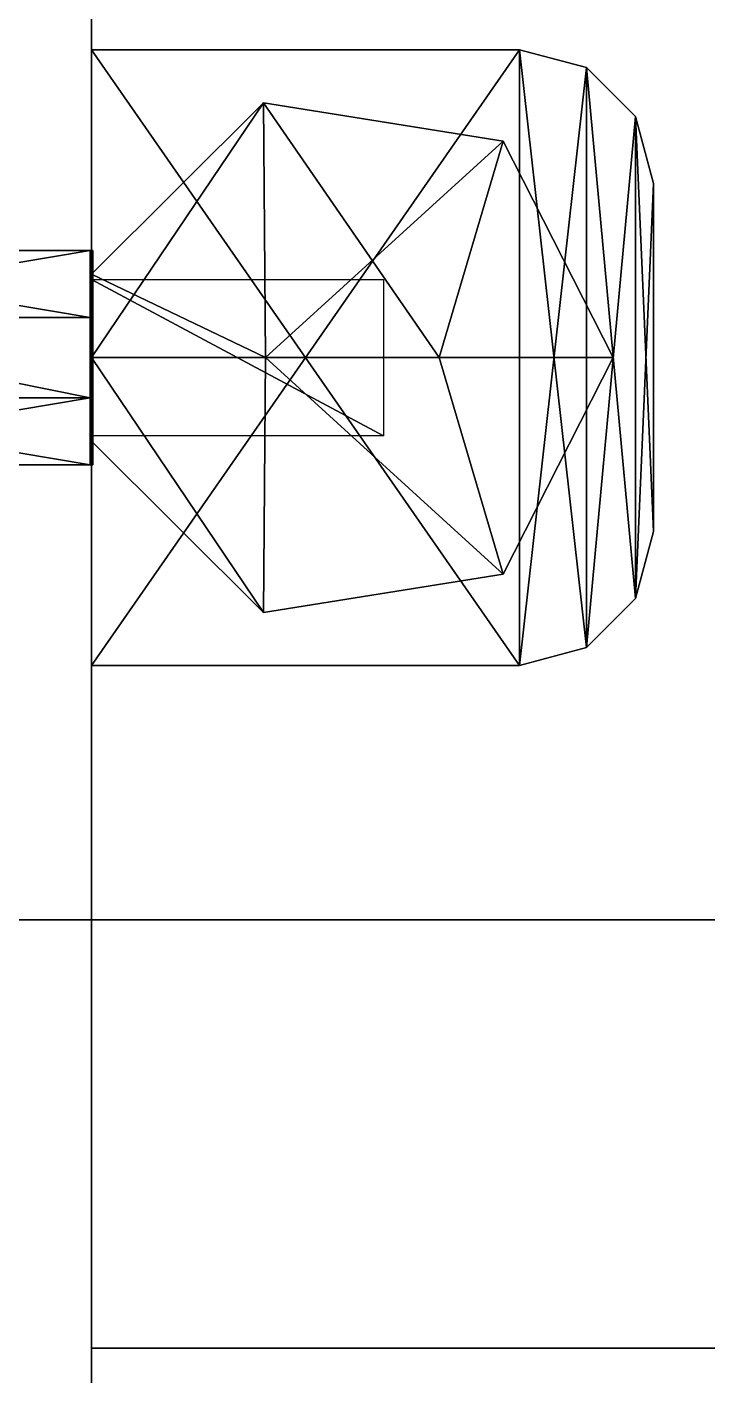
# Model space of a CAD drawing. Extents: x 0 to 4956, y -4930 to 0.
# Drawn here: x 1405.6 to 1431, y -491 to -440.7 of the extents above; entities that cross this region are included whole.
import ezdxf

# ---------------------------------------------------------------- set-up
doc = ezdxf.new("R2010")
doc.units = 0
for name, color, linetype in [('LAYER0', 7, 'CONTINUOUS'), ('LAYER700', 7, 'CONTINUOUS'), ('LAYER755', 7, 'CONTINUOUS'), ('LAYER756', 7, 'CONTINUOUS'), ('LAYER766', 7, 'CONTINUOUS'), ('LAYER801', 7, 'CONTINUOUS'), ('LAYER802', 7, 'CONTINUOUS'), ('LAYER803', 254, 'CONTINUOUS'), ('LAYER815', 7, 'CONTINUOUS'), ('LAYER816', 7, 'CONTINUOUS'), ('LAYER817', 254, 'CONTINUOUS'), ('LAYER87', 9, 'CONTINUOUS')]:
    doc.layers.add(name, color=color, linetype=linetype)

msp = doc.modelspace()

# ---------------------------------------------------------------- linework, layer by layer
at = {"layer": 'LAYER0', "invisible_edges": 1}
for points in [[(4956, 0), (0, -4930), (0, 0), (4956, 0)], [(4956, -4930, 5), (0, 0, 5), (0, -4930, 5), (4956, -4930, 5)], [(0, 0, 5), (4956, -4930, 5), (4956, 0, 5), (0, 0, 5)], [(0, -4930), (4956, 0), (4956, -4930), (0, -4930)]]:
    msp.add_3dface(points, dxfattribs=at)
at = {"layer": 'LAYER700', "invisible_edges": 1}
for points in [[(708, -474, 5), (2258, -492, 5), (708, -492, 5), (708, -474, 5)], [(2258, -492, 5), (708, -474, 5), (2258, -474, 5), (2258, -492, 5)], [(2258, -474, 85), (708, -492, 85), (2258, -492, 85), (2258, -474, 85)], [(708, -492, 85), (2258, -474, 85), (708, -474, 85), (708, -492, 85)], [(708, -474, 5), (2258, -474, 85), (2258, -474, 5), (708, -474, 5)], [(2258, -474, 85), (708, -474, 5), (708, -474, 85), (2258, -474, 85)]]:
    msp.add_3dface(points, dxfattribs=at)
at = {"layer": 'LAYER755', "invisible_edges": 1}
for points in [[(1390, -120, 104), (1408, -510, 104), (1390, -510, 104), (1390, -120, 104)], [(1408, -510, 104), (1390, -120, 104), (1408, -120, 104), (1408, -510, 104)], [(1408, -120, 760), (1390, -510, 760), (1408, -510, 760), (1408, -120, 760)], [(1390, -510, 760), (1408, -120, 760), (1390, -120, 760), (1390, -510, 760)], [(1408, -120, 760), (1408, -510, 104), (1408, -120, 104), (1408, -120, 760)], [(1408, -510, 104), (1408, -120, 760), (1408, -510, 760), (1408, -510, 104)]]:
    msp.add_3dface(points, dxfattribs=at)
at = {"layer": 'LAYER756', "invisible_edges": 1}
for points in [[(2250, -120, 86), (726, -510, 86), (726, -120, 86), (2250, -120, 86)], [(726, -510, 86), (2250, -120, 86), (2250, -510, 86), (726, -510, 86)], [(2250, -510, 104), (726, -120, 104), (726, -510, 104), (2250, -510, 104)], [(726, -120, 104), (2250, -510, 104), (2250, -120, 104), (726, -120, 104)]]:
    msp.add_3dface(points, dxfattribs=at)
at = {"layer": 'LAYER766', "invisible_edges": 1}
for points in [[(2250, -429, 741.5), (1408, -509, 741.5), (1408, -429, 741.5), (2250, -429, 741.5)], [(1408, -509, 741.5), (2250, -429, 741.5), (2250, -509, 741.5), (1408, -509, 741.5)], [(1408, -429, 759.5), (1408, -509, 741.5), (1408, -509, 759.5), (1408, -429, 759.5)], [(1408, -509, 741.5), (1408, -429, 759.5), (1408, -429, 741.5), (1408, -509, 741.5)], [(2250, -509, 759.5), (1408, -429, 759.5), (1408, -509, 759.5), (2250, -509, 759.5)], [(1408, -429, 759.5), (2250, -509, 759.5), (2250, -429, 759.5), (1408, -429, 759.5)]]:
    msp.add_3dface(points, dxfattribs=at)
at = {"layer": 'LAYER801', "invisible_edges": 1}
for points in [[(1408, -144.6001, 540), (2250, -490, 540), (2250, -144.6001, 540), (1408, -144.6001, 540)], [(2250, -490, 540), (1408, -144.6001, 540), (1408, -490, 540), (2250, -490, 540)], [(1408, -144.6001, 540), (1408, -490, 522), (1408, -490, 540), (1408, -144.6001, 540)], [(1408, -490, 522), (1408, -144.6001, 540), (1408, -144.6001, 522), (1408, -490, 522)], [(1408, -490, 522), (2250, -144.6001, 522), (2250, -490, 522), (1408, -490, 522)], [(2250, -144.6001, 522), (1408, -490, 522), (1408, -144.6001, 522), (2250, -144.6001, 522)], [(1408, -490, 522), (2250, -490, 540), (1408, -490, 540), (1408, -490, 522)], [(2250, -490, 540), (1408, -490, 522), (2250, -490, 522), (2250, -490, 540)]]:
    msp.add_3dface(points, dxfattribs=at)
at = {"layer": 'LAYER802'}
for points in [[(1408, -441.5, 520.01), (1424, -464.5, 520.01), (1408, -464.5, 520.01), (1408, -441.5, 520.01)], [(1424, -441.5, 520.01), (1424, -464.5, 520.01), (1408, -441.5, 520.01), (1424, -441.5, 520.01)], [(1408, -441.5, 522), (1424, -464.5, 522), (1408, -464.5, 522), (1408, -441.5, 522)], [(1424, -441.5, 522), (1424, -464.5, 522), (1408, -441.5, 522), (1424, -441.5, 522)], [(1424, -441.5, 522), (1408, -441.5, 520.01), (1424, -441.5, 520.01), (1424, -441.5, 522)], [(1408, -441.5, 522), (1408, -441.5, 520.01), (1424, -441.5, 522), (1408, -441.5, 522)], [(1408, -464.5, 520.01), (1408, -441.5, 522), (1408, -441.5, 520.01), (1408, -464.5, 520.01)], [(1408, -464.5, 522), (1408, -441.5, 522), (1408, -464.5, 520.01), (1408, -464.5, 522)], [(1424, -464.5, 520.01), (1408, -441.5, 520.01), (1424, -441.5, 520.01), (1424, -464.5, 520.01)], [(1408, -464.5, 520.01), (1408, -441.5, 520.01), (1424, -464.5, 520.01), (1408, -464.5, 520.01)], [(1408, -441.5, 520.01), (1424, -441.5, 522), (1424, -441.5, 520.01), (1408, -441.5, 520.01)], [(1408, -441.5, 522), (1424, -441.5, 522), (1408, -441.5, 520.01), (1408, -441.5, 522)], [(1408, -441.5, 520.01), (1408, -464.5, 522), (1408, -464.5, 520.01), (1408, -441.5, 520.01)], [(1408, -441.5, 522), (1408, -464.5, 522), (1408, -441.5, 520.01), (1408, -441.5, 522)], [(1424, -441.5, 522), (1408, -464.5, 522), (1424, -464.5, 522), (1424, -441.5, 522)], [(1408, -441.5, 522), (1408, -464.5, 522), (1424, -441.5, 522), (1408, -441.5, 522)], [(1426.5, -442.1699, 520.01), (1424, -441.5, 522), (1426.5, -442.1699, 522), (1426.5, -442.1699, 520.01)], [(1424, -441.5, 520.01), (1424, -441.5, 522), (1426.5, -442.1699, 520.01), (1424, -441.5, 520.01)], [(1424, -441.5, 520.01), (1426.5, -442.1699, 520.01), (1424, -464.5, 520.01), (1424, -441.5, 520.01)], [(1424, -441.5, 522), (1424, -464.5, 522), (1426.5, -442.1699, 522), (1424, -441.5, 522)], [(1426.5, -463.8301, 520.01), (1424, -441.5, 520.01), (1424, -464.5, 520.01), (1426.5, -463.8301, 520.01)], [(1426.5, -442.1699, 520.01), (1424, -441.5, 520.01), (1426.5, -463.8301, 520.01), (1426.5, -442.1699, 520.01)], [(1426.5, -463.8301, 522), (1424, -441.5, 522), (1424, -464.5, 522), (1426.5, -463.8301, 522)], [(1426.5, -442.1699, 522), (1424, -441.5, 522), (1426.5, -463.8301, 522), (1426.5, -442.1699, 522)], [(1424, -441.5, 520.01), (1426.5, -442.1699, 522), (1426.5, -442.1699, 520.01), (1424, -441.5, 520.01)], [(1424, -441.5, 522), (1426.5, -442.1699, 522), (1424, -441.5, 520.01), (1424, -441.5, 522)], [(1424, -464.5, 520.01), (1426.5, -442.1699, 520.01), (1426.5, -463.8301, 520.01), (1424, -464.5, 520.01)], [(1426.5, -442.1699, 522), (1424, -464.5, 522), (1426.5, -463.8301, 522), (1426.5, -442.1699, 522)], [(1428.33, -444, 520.01), (1426.5, -442.1699, 522), (1428.33, -444, 522), (1428.33, -444, 520.01)], [(1426.5, -442.1699, 520.01), (1426.5, -442.1699, 522), (1428.33, -444, 520.01), (1426.5, -442.1699, 520.01)], [(1428.33, -462, 520.01), (1426.5, -442.1699, 520.01), (1428.33, -444, 520.01), (1428.33, -462, 520.01)], [(1426.5, -463.8301, 520.01), (1426.5, -442.1699, 520.01), (1428.33, -462, 520.01), (1426.5, -463.8301, 520.01)], [(1426.5, -442.1699, 522), (1426.5, -463.8301, 522), (1428.33, -444, 522), (1426.5, -442.1699, 522)], [(1428.33, -462, 520.01), (1426.5, -442.1699, 520.01), (1426.5, -463.8301, 520.01), (1428.33, -462, 520.01)], [(1428.33, -444, 520.01), (1426.5, -442.1699, 520.01), (1428.33, -462, 520.01), (1428.33, -444, 520.01)], [(1428.33, -462, 522), (1426.5, -442.1699, 522), (1426.5, -463.8301, 522), (1428.33, -462, 522)], [(1428.33, -444, 522), (1426.5, -442.1699, 522), (1428.33, -462, 522), (1428.33, -444, 522)], [(1426.5, -442.1699, 520.01), (1428.33, -444, 522), (1428.33, -444, 520.01), (1426.5, -442.1699, 520.01)], [(1426.5, -442.1699, 522), (1428.33, -444, 522), (1426.5, -442.1699, 520.01), (1426.5, -442.1699, 522)], [(1408, -449.8774, 536), (1414.5, -453, 536), (1414.431, -443.4824, 536), (1408, -449.8774, 536)], [(1414.431, -443.4824, 522), (1408, -449.8774, 536), (1414.431, -443.4824, 536), (1414.431, -443.4824, 522)], [(1408, -449.8774, 522), (1408, -449.8774, 536), (1414.431, -443.4824, 522), (1408, -449.8774, 522)], [(1414.431, -443.4824, 522), (1408, -449.8774, 536), (1408, -449.8774, 522), (1414.431, -443.4824, 522)], [(1414.431, -443.4824, 536), (1408, -449.8774, 536), (1414.431, -443.4824, 522), (1414.431, -443.4824, 536)], [(1408, -453, 536), (1414.431, -443.4824, 536), (1414.5, -453, 536), (1408, -453, 536)], [(1408, -449.8774, 536), (1414.431, -443.4824, 536), (1408, -453, 536), (1408, -449.8774, 536)], [(1414.431, -443.4824, 536), (1421, -453, 536), (1423.387, -444.9165, 536), (1414.431, -443.4824, 536)], [(1414.5, -453, 536), (1421, -453, 536), (1414.431, -443.4824, 536), (1414.5, -453, 536)], [(1423.387, -444.9165, 522), (1414.431, -443.4824, 536), (1423.387, -444.9165, 536), (1423.387, -444.9165, 522)], [(1414.431, -443.4824, 522), (1414.431, -443.4824, 536), (1423.387, -444.9165, 522), (1414.431, -443.4824, 522)], [(1423.387, -444.9165, 522), (1414.431, -443.4824, 536), (1414.431, -443.4824, 522), (1423.387, -444.9165, 522)], [(1423.387, -444.9165, 536), (1414.431, -443.4824, 536), (1423.387, -444.9165, 522), (1423.387, -444.9165, 536)], [(1414.431, -443.4824, 536), (1423.387, -444.9165, 536), (1414.5, -453, 536), (1414.431, -443.4824, 536)], [(1428.33, -444, 522), (1426.5, -463.8301, 522), (1428.33, -462, 522), (1428.33, -444, 522)], [(1429, -446.5, 520.01), (1428.33, -444, 522), (1429, -446.5, 522), (1429, -446.5, 520.01)], [(1428.33, -444, 520.01), (1428.33, -444, 522), (1429, -446.5, 520.01), (1428.33, -444, 520.01)], [(1429, -459.5, 520.01), (1428.33, -444, 520.01), (1429, -446.5, 520.01), (1429, -459.5, 520.01)], [(1428.33, -462, 520.01), (1428.33, -444, 520.01), (1429, -459.5, 520.01), (1428.33, -462, 520.01)], [(1428.33, -444, 522), (1428.33, -462, 522), (1429, -446.5, 522), (1428.33, -444, 522)], [(1429, -459.5, 520.01), (1428.33, -444, 520.01), (1428.33, -462, 520.01), (1429, -459.5, 520.01)], [(1429, -446.5, 520.01), (1428.33, -444, 520.01), (1429, -459.5, 520.01), (1429, -446.5, 520.01)], [(1429, -459.5, 522), (1428.33, -444, 522), (1428.33, -462, 522), (1429, -459.5, 522)], [(1429, -446.5, 522), (1428.33, -444, 522), (1429, -459.5, 522), (1429, -446.5, 522)], [(1428.33, -444, 520.01), (1429, -446.5, 522), (1429, -446.5, 520.01), (1428.33, -444, 520.01)], [(1428.33, -444, 522), (1429, -446.5, 522), (1428.33, -444, 520.01), (1428.33, -444, 522)], [(1414.5, -453, 536), (1423.387, -444.9165, 536), (1421, -453, 536), (1414.5, -453, 536)], [(1423.387, -444.9165, 536), (1421, -453, 536), (1427.5, -453, 536), (1423.387, -444.9165, 536)], [(1423.387, -444.9165, 536), (1427.5, -453, 536), (1421, -453, 536), (1423.387, -444.9165, 536)], [(1427.5, -453, 522), (1423.387, -444.9165, 536), (1427.5, -453, 536), (1427.5, -453, 522)], [(1423.387, -444.9165, 522), (1423.387, -444.9165, 536), (1427.5, -453, 522), (1423.387, -444.9165, 522)], [(1427.5, -453, 522), (1423.387, -444.9165, 536), (1423.387, -444.9165, 522), (1427.5, -453, 522)], [(1427.5, -453, 536), (1423.387, -444.9165, 536), (1427.5, -453, 522), (1427.5, -453, 536)], [(1429, -446.5, 522), (1428.33, -462, 522), (1429, -459.5, 522), (1429, -446.5, 522)], [(1429, -446.5, 522), (1429, -459.5, 520.01), (1429, -459.5, 522), (1429, -446.5, 522)], [(1429, -446.5, 520.01), (1429, -459.5, 520.01), (1429, -446.5, 522), (1429, -446.5, 520.01)], [(1429, -446.5, 520.01), (1429, -459.5, 522), (1429, -459.5, 520.01), (1429, -446.5, 520.01)], [(1429, -446.5, 522), (1429, -459.5, 522), (1429, -446.5, 520.01), (1429, -446.5, 522)], [(1408, -456.1226, 536), (1408, -449.8774, 522), (1408, -456.1226, 522), (1408, -456.1226, 536)], [(1408, -449.8774, 536), (1408, -449.8774, 522), (1408, -456.1226, 536), (1408, -449.8774, 536)], [(1408, -453, 536), (1414.5, -453, 536), (1408, -449.8774, 536), (1408, -453, 536)], [(1408, -449.8774, 522), (1408, -456.1226, 536), (1408, -456.1226, 522), (1408, -449.8774, 522)], [(1408, -449.8774, 536), (1408, -456.1226, 536), (1408, -449.8774, 522), (1408, -449.8774, 536)], [(1418.908, -455.9199, 520), (1408, -450.0801, 520), (1418.908, -450.0801, 520), (1418.908, -455.9199, 520)], [(1408, -455.9199, 520), (1408, -450.0801, 520), (1418.908, -455.9199, 520), (1408, -455.9199, 520)], [(1408, -453, 536), (1414.431, -462.5176, 536), (1414.5, -453, 536), (1408, -453, 536)], [(1408, -456.1226, 536), (1414.431, -462.5176, 536), (1408, -453, 536), (1408, -456.1226, 536)], [(1408, -453, 536), (1414.431, -462.5176, 536), (1414.5, -453, 536), (1408, -453, 536)], [(1408, -456.1226, 536), (1414.431, -462.5176, 536), (1408, -453, 536), (1408, -456.1226, 536)], [(1414.431, -462.5176, 536), (1423.387, -461.0835, 536), (1414.5, -453, 536), (1414.431, -462.5176, 536)], [(1414.431, -462.5176, 536), (1423.387, -461.0835, 536), (1414.5, -453, 536), (1414.431, -462.5176, 536)], [(1414.5, -453, 536), (1423.387, -461.0835, 536), (1421, -453, 536), (1414.5, -453, 536)], [(1414.5, -453, 536), (1423.387, -461.0835, 536), (1421, -453, 536), (1414.5, -453, 536)], [(1421, -453, 536), (1423.387, -461.0835, 536), (1427.5, -453, 536), (1421, -453, 536)], [(1423.387, -461.0835, 536), (1427.5, -453, 536), (1421, -453, 536), (1423.387, -461.0835, 536)], [(1427.5, -453, 536), (1423.387, -461.0835, 522), (1427.5, -453, 522), (1427.5, -453, 536)], [(1423.387, -461.0835, 536), (1423.387, -461.0835, 522), (1427.5, -453, 536), (1423.387, -461.0835, 536)], [(1423.387, -461.0835, 522), (1427.5, -453, 536), (1427.5, -453, 522), (1423.387, -461.0835, 522)], [(1423.387, -461.0835, 536), (1427.5, -453, 536), (1423.387, -461.0835, 522), (1423.387, -461.0835, 536)], [(1414.431, -462.5176, 522), (1408, -456.1226, 536), (1408, -456.1226, 522), (1414.431, -462.5176, 522)], [(1414.431, -462.5176, 536), (1408, -456.1226, 536), (1414.431, -462.5176, 522), (1414.431, -462.5176, 536)], [(1408, -456.1226, 522), (1414.431, -462.5176, 536), (1414.431, -462.5176, 522), (1408, -456.1226, 522)], [(1408, -456.1226, 536), (1414.431, -462.5176, 536), (1408, -456.1226, 522), (1408, -456.1226, 536)], [(1429, -459.5, 522), (1428.33, -462, 520.01), (1429, -459.5, 520.01), (1429, -459.5, 522)], [(1428.33, -462, 522), (1428.33, -462, 520.01), (1429, -459.5, 522), (1428.33, -462, 522)], [(1428.33, -462, 520.01), (1429, -459.5, 522), (1429, -459.5, 520.01), (1428.33, -462, 520.01)], [(1428.33, -462, 522), (1429, -459.5, 522), (1428.33, -462, 520.01), (1428.33, -462, 522)], [(1423.387, -461.0835, 536), (1414.431, -462.5176, 522), (1423.387, -461.0835, 522), (1423.387, -461.0835, 536)], [(1414.431, -462.5176, 536), (1414.431, -462.5176, 522), (1423.387, -461.0835, 536), (1414.431, -462.5176, 536)], [(1414.431, -462.5176, 522), (1423.387, -461.0835, 536), (1423.387, -461.0835, 522), (1414.431, -462.5176, 522)], [(1414.431, -462.5176, 536), (1423.387, -461.0835, 536), (1414.431, -462.5176, 522), (1414.431, -462.5176, 536)], [(1428.33, -462, 522), (1426.5, -463.8301, 520.01), (1428.33, -462, 520.01), (1428.33, -462, 522)], [(1426.5, -463.8301, 522), (1426.5, -463.8301, 520.01), (1428.33, -462, 522), (1426.5, -463.8301, 522)], [(1426.5, -463.8301, 520.01), (1428.33, -462, 522), (1428.33, -462, 520.01), (1426.5, -463.8301, 520.01)], [(1426.5, -463.8301, 522), (1428.33, -462, 522), (1426.5, -463.8301, 520.01), (1426.5, -463.8301, 522)], [(1426.5, -463.8301, 522), (1424, -464.5, 520.01), (1426.5, -463.8301, 520.01), (1426.5, -463.8301, 522)], [(1424, -464.5, 522), (1424, -464.5, 520.01), (1426.5, -463.8301, 522), (1424, -464.5, 522)], [(1424, -464.5, 520.01), (1426.5, -463.8301, 522), (1426.5, -463.8301, 520.01), (1424, -464.5, 520.01)], [(1424, -464.5, 522), (1426.5, -463.8301, 522), (1424, -464.5, 520.01), (1424, -464.5, 522)], [(1424, -464.5, 520.01), (1408, -464.5, 522), (1408, -464.5, 520.01), (1424, -464.5, 520.01)], [(1424, -464.5, 522), (1408, -464.5, 522), (1424, -464.5, 520.01), (1424, -464.5, 522)], [(1408, -464.5, 522), (1424, -464.5, 520.01), (1424, -464.5, 522), (1408, -464.5, 522)], [(1408, -464.5, 520.01), (1424, -464.5, 520.01), (1408, -464.5, 522), (1408, -464.5, 520.01)]]:
    msp.add_3dface(points, dxfattribs=at)
at = {"layer": 'LAYER803'}
for points in [[(1407.95, -451.5, 530.8301), (1393.05, -449, 527.5), (1393.05, -451.5, 530.8301), (1407.95, -451.5, 530.8301)], [(1407.95, -449, 527.5), (1393.05, -449, 527.5), (1407.95, -451.5, 530.8301), (1407.95, -449, 527.5)], [(1407.95, -449, 527.5), (1393.05, -451.5, 524.1699), (1393.05, -449, 527.5), (1407.95, -449, 527.5)], [(1407.95, -451.5, 524.1699), (1393.05, -451.5, 524.1699), (1407.95, -449, 527.5), (1407.95, -451.5, 524.1699)], [(1408.05, -451.5, 530.8301), (1407.95, -449, 527.5), (1407.95, -451.5, 530.8301), (1408.05, -451.5, 530.8301)], [(1408.05, -449, 527.5), (1407.95, -449, 527.5), (1408.05, -451.5, 530.8301), (1408.05, -449, 527.5)], [(1408.05, -449, 527.5), (1407.95, -451.5, 524.1699), (1407.95, -449, 527.5), (1408.05, -449, 527.5)], [(1408.05, -451.5, 524.1699), (1407.95, -451.5, 524.1699), (1408.05, -449, 527.5), (1408.05, -451.5, 524.1699)], [(1407.95, -449, 523.5), (1408.05, -457, 523.5), (1407.95, -457, 523.5), (1407.95, -449, 523.5)], [(1408.05, -449, 523.5), (1408.05, -457, 523.5), (1407.95, -449, 523.5), (1408.05, -449, 523.5)], [(1407.95, -457, 531.5), (1408.05, -449, 531.5), (1407.95, -449, 531.5), (1407.95, -457, 531.5)], [(1408.05, -457, 531.5), (1408.05, -449, 531.5), (1407.95, -457, 531.5), (1408.05, -457, 531.5)], [(1407.95, -449, 523.5), (1408.05, -449, 531.5), (1408.05, -449, 523.5), (1407.95, -449, 523.5)], [(1407.95, -449, 531.5), (1408.05, -449, 531.5), (1407.95, -449, 523.5), (1407.95, -449, 531.5)], [(1407.95, -449, 531.5), (1407.95, -457, 523.5), (1407.95, -457, 531.5), (1407.95, -449, 531.5)], [(1407.95, -449, 523.5), (1407.95, -457, 523.5), (1407.95, -449, 531.5), (1407.95, -449, 523.5)], [(1408.05, -457, 531.5), (1408.05, -449, 523.5), (1408.05, -449, 531.5), (1408.05, -457, 531.5)], [(1408.05, -457, 523.5), (1408.05, -449, 523.5), (1408.05, -457, 531.5), (1408.05, -457, 523.5)], [(1393.05, -451.5, 530.8301), (1407.95, -454.5, 530.8301), (1407.95, -451.5, 530.8301), (1393.05, -451.5, 530.8301)], [(1393.05, -454.5, 530.8301), (1407.95, -454.5, 530.8301), (1393.05, -451.5, 530.8301), (1393.05, -454.5, 530.8301)], [(1393.05, -451.5, 524.1699), (1407.95, -454.5, 524.1699), (1393.05, -454.5, 524.1699), (1393.05, -451.5, 524.1699)], [(1407.95, -451.5, 524.1699), (1407.95, -454.5, 524.1699), (1393.05, -451.5, 524.1699), (1407.95, -451.5, 524.1699)], [(1408.05, -451.5, 530.8301), (1407.95, -454.5, 530.8301), (1408.05, -454.5, 530.8301), (1408.05, -451.5, 530.8301)], [(1407.95, -451.5, 530.8301), (1407.95, -454.5, 530.8301), (1408.05, -451.5, 530.8301), (1407.95, -451.5, 530.8301)], [(1407.95, -451.5, 524.1699), (1408.05, -454.5, 524.1699), (1407.95, -454.5, 524.1699), (1407.95, -451.5, 524.1699)], [(1408.05, -451.5, 524.1699), (1408.05, -454.5, 524.1699), (1407.95, -451.5, 524.1699), (1408.05, -451.5, 524.1699)], [(1393.05, -454.5, 530.8301), (1407.95, -457, 527.5), (1407.95, -454.5, 530.8301), (1393.05, -454.5, 530.8301)], [(1393.05, -457, 527.5), (1407.95, -457, 527.5), (1393.05, -454.5, 530.8301), (1393.05, -457, 527.5)], [(1393.05, -457, 527.5), (1407.95, -454.5, 524.1699), (1407.95, -457, 527.5), (1393.05, -457, 527.5)], [(1393.05, -454.5, 524.1699), (1407.95, -454.5, 524.1699), (1393.05, -457, 527.5), (1393.05, -454.5, 524.1699)], [(1407.95, -454.5, 530.8301), (1408.05, -457, 527.5), (1408.05, -454.5, 530.8301), (1407.95, -454.5, 530.8301)], [(1407.95, -457, 527.5), (1408.05, -457, 527.5), (1407.95, -454.5, 530.8301), (1407.95, -457, 527.5)], [(1407.95, -457, 527.5), (1408.05, -454.5, 524.1699), (1408.05, -457, 527.5), (1407.95, -457, 527.5)], [(1407.95, -454.5, 524.1699), (1408.05, -454.5, 524.1699), (1407.95, -457, 527.5), (1407.95, -454.5, 524.1699)], [(1407.95, -457, 531.5), (1408.05, -457, 523.5), (1408.05, -457, 531.5), (1407.95, -457, 531.5)], [(1407.95, -457, 523.5), (1408.05, -457, 523.5), (1407.95, -457, 531.5), (1407.95, -457, 523.5)]]:
    msp.add_3dface(points, dxfattribs=at)
at = {"layer": 'LAYER815', "invisible_edges": 1}
for points in [[(1408, -144.6001, 322), (2250, -490, 322), (2250, -144.6001, 322), (1408, -144.6001, 322)], [(2250, -490, 322), (1408, -144.6001, 322), (1408, -490, 322), (2250, -490, 322)], [(1408, -144.6001, 322), (1408, -490, 304), (1408, -490, 322), (1408, -144.6001, 322)], [(1408, -490, 304), (1408, -144.6001, 322), (1408, -144.6001, 304), (1408, -490, 304)], [(1408, -490, 304), (2250, -144.6001, 304), (2250, -490, 304), (1408, -490, 304)], [(2250, -144.6001, 304), (1408, -490, 304), (1408, -144.6001, 304), (2250, -144.6001, 304)], [(1408, -490, 304), (2250, -490, 322), (1408, -490, 322), (1408, -490, 304)], [(2250, -490, 322), (1408, -490, 304), (2250, -490, 304), (2250, -490, 322)]]:
    msp.add_3dface(points, dxfattribs=at)
at = {"layer": 'LAYER816'}
for points in [[(1408, -441.5, 302.01), (1424, -464.5, 302.01), (1408, -464.5, 302.01), (1408, -441.5, 302.01)], [(1424, -441.5, 302.01), (1424, -464.5, 302.01), (1408, -441.5, 302.01), (1424, -441.5, 302.01)], [(1408, -441.5, 304), (1424, -464.5, 304), (1408, -464.5, 304), (1408, -441.5, 304)], [(1424, -441.5, 304), (1424, -464.5, 304), (1408, -441.5, 304), (1424, -441.5, 304)], [(1424, -441.5, 304), (1408, -441.5, 302.01), (1424, -441.5, 302.01), (1424, -441.5, 304)], [(1408, -441.5, 304), (1408, -441.5, 302.01), (1424, -441.5, 304), (1408, -441.5, 304)], [(1408, -464.5, 302.01), (1408, -441.5, 304), (1408, -441.5, 302.01), (1408, -464.5, 302.01)], [(1408, -464.5, 304), (1408, -441.5, 304), (1408, -464.5, 302.01), (1408, -464.5, 304)], [(1424, -464.5, 302.01), (1408, -441.5, 302.01), (1424, -441.5, 302.01), (1424, -464.5, 302.01)], [(1408, -464.5, 302.01), (1408, -441.5, 302.01), (1424, -464.5, 302.01), (1408, -464.5, 302.01)], [(1408, -441.5, 302.01), (1424, -441.5, 304), (1424, -441.5, 302.01), (1408, -441.5, 302.01)], [(1408, -441.5, 304), (1424, -441.5, 304), (1408, -441.5, 302.01), (1408, -441.5, 304)], [(1408, -441.5, 302.01), (1408, -464.5, 304), (1408, -464.5, 302.01), (1408, -441.5, 302.01)], [(1408, -441.5, 304), (1408, -464.5, 304), (1408, -441.5, 302.01), (1408, -441.5, 304)], [(1424, -441.5, 304), (1408, -464.5, 304), (1424, -464.5, 304), (1424, -441.5, 304)], [(1408, -441.5, 304), (1408, -464.5, 304), (1424, -441.5, 304), (1408, -441.5, 304)], [(1426.5, -442.1699, 302.01), (1424, -441.5, 304), (1426.5, -442.1699, 304), (1426.5, -442.1699, 302.01)], [(1424, -441.5, 302.01), (1424, -441.5, 304), (1426.5, -442.1699, 302.01), (1424, -441.5, 302.01)], [(1424, -441.5, 302.01), (1426.5, -442.1699, 302.01), (1424, -464.5, 302.01), (1424, -441.5, 302.01)], [(1424, -441.5, 304), (1424, -464.5, 304), (1426.5, -442.1699, 304), (1424, -441.5, 304)], [(1426.5, -463.8301, 302.01), (1424, -441.5, 302.01), (1424, -464.5, 302.01), (1426.5, -463.8301, 302.01)], [(1426.5, -442.1699, 302.01), (1424, -441.5, 302.01), (1426.5, -463.8301, 302.01), (1426.5, -442.1699, 302.01)], [(1426.5, -463.8301, 304), (1424, -441.5, 304), (1424, -464.5, 304), (1426.5, -463.8301, 304)], [(1426.5, -442.1699, 304), (1424, -441.5, 304), (1426.5, -463.8301, 304), (1426.5, -442.1699, 304)], [(1424, -441.5, 302.01), (1426.5, -442.1699, 304), (1426.5, -442.1699, 302.01), (1424, -441.5, 302.01)], [(1424, -441.5, 304), (1426.5, -442.1699, 304), (1424, -441.5, 302.01), (1424, -441.5, 304)], [(1424, -464.5, 302.01), (1426.5, -442.1699, 302.01), (1426.5, -463.8301, 302.01), (1424, -464.5, 302.01)], [(1426.5, -442.1699, 304), (1424, -464.5, 304), (1426.5, -463.8301, 304), (1426.5, -442.1699, 304)], [(1428.33, -444, 302.01), (1426.5, -442.1699, 304), (1428.33, -444, 304), (1428.33, -444, 302.01)], [(1426.5, -442.1699, 302.01), (1426.5, -442.1699, 304), (1428.33, -444, 302.01), (1426.5, -442.1699, 302.01)], [(1428.33, -462, 302.01), (1426.5, -442.1699, 302.01), (1428.33, -444, 302.01), (1428.33, -462, 302.01)], [(1426.5, -463.8301, 302.01), (1426.5, -442.1699, 302.01), (1428.33, -462, 302.01), (1426.5, -463.8301, 302.01)], [(1426.5, -442.1699, 304), (1426.5, -463.8301, 304), (1428.33, -444, 304), (1426.5, -442.1699, 304)], [(1428.33, -462, 302.01), (1426.5, -442.1699, 302.01), (1426.5, -463.8301, 302.01), (1428.33, -462, 302.01)], [(1428.33, -444, 302.01), (1426.5, -442.1699, 302.01), (1428.33, -462, 302.01), (1428.33, -444, 302.01)], [(1428.33, -462, 304), (1426.5, -442.1699, 304), (1426.5, -463.8301, 304), (1428.33, -462, 304)], [(1428.33, -444, 304), (1426.5, -442.1699, 304), (1428.33, -462, 304), (1428.33, -444, 304)], [(1426.5, -442.1699, 302.01), (1428.33, -444, 304), (1428.33, -444, 302.01), (1426.5, -442.1699, 302.01)], [(1426.5, -442.1699, 304), (1428.33, -444, 304), (1426.5, -442.1699, 302.01), (1426.5, -442.1699, 304)], [(1408, -449.8774, 318), (1414.5, -453, 318), (1414.431, -443.4824, 318), (1408, -449.8774, 318)], [(1414.431, -443.4824, 304), (1408, -449.8774, 318), (1414.431, -443.4824, 318), (1414.431, -443.4824, 304)], [(1408, -449.8774, 304), (1408, -449.8774, 318), (1414.431, -443.4824, 304), (1408, -449.8774, 304)], [(1414.431, -443.4824, 304), (1408, -449.8774, 318), (1408, -449.8774, 304), (1414.431, -443.4824, 304)], [(1414.431, -443.4824, 318), (1408, -449.8774, 318), (1414.431, -443.4824, 304), (1414.431, -443.4824, 318)], [(1408, -453, 318), (1414.431, -443.4824, 318), (1414.5, -453, 318), (1408, -453, 318)], [(1408, -449.8774, 318), (1414.431, -443.4824, 318), (1408, -453, 318), (1408, -449.8774, 318)], [(1414.431, -443.4824, 318), (1421, -453, 318), (1423.387, -444.9165, 318), (1414.431, -443.4824, 318)], [(1414.5, -453, 318), (1421, -453, 318), (1414.431, -443.4824, 318), (1414.5, -453, 318)], [(1423.387, -444.9165, 304), (1414.431, -443.4824, 318), (1423.387, -444.9165, 318), (1423.387, -444.9165, 304)], [(1414.431, -443.4824, 304), (1414.431, -443.4824, 318), (1423.387, -444.9165, 304), (1414.431, -443.4824, 304)], [(1423.387, -444.9165, 304), (1414.431, -443.4824, 318), (1414.431, -443.4824, 304), (1423.387, -444.9165, 304)], [(1423.387, -444.9165, 318), (1414.431, -443.4824, 318), (1423.387, -444.9165, 304), (1423.387, -444.9165, 318)], [(1414.431, -443.4824, 318), (1423.387, -444.9165, 318), (1414.5, -453, 318), (1414.431, -443.4824, 318)], [(1428.33, -444, 304), (1426.5, -463.8301, 304), (1428.33, -462, 304), (1428.33, -444, 304)], [(1429, -446.5, 302.01), (1428.33, -444, 304), (1429, -446.5, 304), (1429, -446.5, 302.01)], [(1428.33, -444, 302.01), (1428.33, -444, 304), (1429, -446.5, 302.01), (1428.33, -444, 302.01)], [(1429, -459.5, 302.01), (1428.33, -444, 302.01), (1429, -446.5, 302.01), (1429, -459.5, 302.01)], [(1428.33, -462, 302.01), (1428.33, -444, 302.01), (1429, -459.5, 302.01), (1428.33, -462, 302.01)], [(1428.33, -444, 304), (1428.33, -462, 304), (1429, -446.5, 304), (1428.33, -444, 304)], [(1429, -459.5, 302.01), (1428.33, -444, 302.01), (1428.33, -462, 302.01), (1429, -459.5, 302.01)], [(1429, -446.5, 302.01), (1428.33, -444, 302.01), (1429, -459.5, 302.01), (1429, -446.5, 302.01)], [(1429, -459.5, 304), (1428.33, -444, 304), (1428.33, -462, 304), (1429, -459.5, 304)], [(1429, -446.5, 304), (1428.33, -444, 304), (1429, -459.5, 304), (1429, -446.5, 304)], [(1428.33, -444, 302.01), (1429, -446.5, 304), (1429, -446.5, 302.01), (1428.33, -444, 302.01)], [(1428.33, -444, 304), (1429, -446.5, 304), (1428.33, -444, 302.01), (1428.33, -444, 304)], [(1414.5, -453, 318), (1423.387, -444.9165, 318), (1421, -453, 318), (1414.5, -453, 318)], [(1423.387, -444.9165, 318), (1421, -453, 318), (1427.5, -453, 318), (1423.387, -444.9165, 318)], [(1423.387, -444.9165, 318), (1427.5, -453, 318), (1421, -453, 318), (1423.387, -444.9165, 318)], [(1427.5, -453, 304), (1423.387, -444.9165, 318), (1427.5, -453, 318), (1427.5, -453, 304)], [(1423.387, -444.9165, 304), (1423.387, -444.9165, 318), (1427.5, -453, 304), (1423.387, -444.9165, 304)], [(1427.5, -453, 304), (1423.387, -444.9165, 318), (1423.387, -444.9165, 304), (1427.5, -453, 304)], [(1427.5, -453, 318), (1423.387, -444.9165, 318), (1427.5, -453, 304), (1427.5, -453, 318)], [(1429, -446.5, 304), (1428.33, -462, 304), (1429, -459.5, 304), (1429, -446.5, 304)], [(1429, -446.5, 304), (1429, -459.5, 302.01), (1429, -459.5, 304), (1429, -446.5, 304)], [(1429, -446.5, 302.01), (1429, -459.5, 302.01), (1429, -446.5, 304), (1429, -446.5, 302.01)], [(1429, -446.5, 302.01), (1429, -459.5, 304), (1429, -459.5, 302.01), (1429, -446.5, 302.01)], [(1429, -446.5, 304), (1429, -459.5, 304), (1429, -446.5, 302.01), (1429, -446.5, 304)], [(1408, -456.1226, 318), (1408, -449.8774, 304), (1408, -456.1226, 304), (1408, -456.1226, 318)], [(1408, -449.8774, 318), (1408, -449.8774, 304), (1408, -456.1226, 318), (1408, -449.8774, 318)], [(1408, -453, 318), (1414.5, -453, 318), (1408, -449.8774, 318), (1408, -453, 318)], [(1408, -449.8774, 304), (1408, -456.1226, 318), (1408, -456.1226, 304), (1408, -449.8774, 304)], [(1408, -449.8774, 318), (1408, -456.1226, 318), (1408, -449.8774, 304), (1408, -449.8774, 318)], [(1418.908, -455.9199, 302), (1408, -450.0801, 302), (1418.908, -450.0801, 302), (1418.908, -455.9199, 302)], [(1408, -455.9199, 302), (1408, -450.0801, 302), (1418.908, -455.9199, 302), (1408, -455.9199, 302)], [(1408, -453, 318), (1414.431, -462.5176, 318), (1414.5, -453, 318), (1408, -453, 318)], [(1408, -456.1226, 318), (1414.431, -462.5176, 318), (1408, -453, 318), (1408, -456.1226, 318)], [(1408, -453, 318), (1414.431, -462.5176, 318), (1414.5, -453, 318), (1408, -453, 318)], [(1408, -456.1226, 318), (1414.431, -462.5176, 318), (1408, -453, 318), (1408, -456.1226, 318)], [(1414.431, -462.5176, 318), (1423.387, -461.0835, 318), (1414.5, -453, 318), (1414.431, -462.5176, 318)], [(1414.431, -462.5176, 318), (1423.387, -461.0835, 318), (1414.5, -453, 318), (1414.431, -462.5176, 318)], [(1414.5, -453, 318), (1423.387, -461.0835, 318), (1421, -453, 318), (1414.5, -453, 318)], [(1414.5, -453, 318), (1423.387, -461.0835, 318), (1421, -453, 318), (1414.5, -453, 318)], [(1421, -453, 318), (1423.387, -461.0835, 318), (1427.5, -453, 318), (1421, -453, 318)], [(1423.387, -461.0835, 318), (1427.5, -453, 318), (1421, -453, 318), (1423.387, -461.0835, 318)], [(1427.5, -453, 318), (1423.387, -461.0835, 304), (1427.5, -453, 304), (1427.5, -453, 318)], [(1423.387, -461.0835, 318), (1423.387, -461.0835, 304), (1427.5, -453, 318), (1423.387, -461.0835, 318)], [(1423.387, -461.0835, 304), (1427.5, -453, 318), (1427.5, -453, 304), (1423.387, -461.0835, 304)], [(1423.387, -461.0835, 318), (1427.5, -453, 318), (1423.387, -461.0835, 304), (1423.387, -461.0835, 318)], [(1414.431, -462.5176, 304), (1408, -456.1226, 318), (1408, -456.1226, 304), (1414.431, -462.5176, 304)], [(1414.431, -462.5176, 318), (1408, -456.1226, 318), (1414.431, -462.5176, 304), (1414.431, -462.5176, 318)], [(1408, -456.1226, 304), (1414.431, -462.5176, 318), (1414.431, -462.5176, 304), (1408, -456.1226, 304)], [(1408, -456.1226, 318), (1414.431, -462.5176, 318), (1408, -456.1226, 304), (1408, -456.1226, 318)], [(1429, -459.5, 304), (1428.33, -462, 302.01), (1429, -459.5, 302.01), (1429, -459.5, 304)], [(1428.33, -462, 304), (1428.33, -462, 302.01), (1429, -459.5, 304), (1428.33, -462, 304)], [(1428.33, -462, 302.01), (1429, -459.5, 304), (1429, -459.5, 302.01), (1428.33, -462, 302.01)], [(1428.33, -462, 304), (1429, -459.5, 304), (1428.33, -462, 302.01), (1428.33, -462, 304)], [(1423.387, -461.0835, 318), (1414.431, -462.5176, 304), (1423.387, -461.0835, 304), (1423.387, -461.0835, 318)], [(1414.431, -462.5176, 318), (1414.431, -462.5176, 304), (1423.387, -461.0835, 318), (1414.431, -462.5176, 318)], [(1414.431, -462.5176, 304), (1423.387, -461.0835, 318), (1423.387, -461.0835, 304), (1414.431, -462.5176, 304)], [(1414.431, -462.5176, 318), (1423.387, -461.0835, 318), (1414.431, -462.5176, 304), (1414.431, -462.5176, 318)], [(1428.33, -462, 304), (1426.5, -463.8301, 302.01), (1428.33, -462, 302.01), (1428.33, -462, 304)], [(1426.5, -463.8301, 304), (1426.5, -463.8301, 302.01), (1428.33, -462, 304), (1426.5, -463.8301, 304)], [(1426.5, -463.8301, 302.01), (1428.33, -462, 304), (1428.33, -462, 302.01), (1426.5, -463.8301, 302.01)], [(1426.5, -463.8301, 304), (1428.33, -462, 304), (1426.5, -463.8301, 302.01), (1426.5, -463.8301, 304)], [(1426.5, -463.8301, 304), (1424, -464.5, 302.01), (1426.5, -463.8301, 302.01), (1426.5, -463.8301, 304)], [(1424, -464.5, 304), (1424, -464.5, 302.01), (1426.5, -463.8301, 304), (1424, -464.5, 304)], [(1424, -464.5, 302.01), (1426.5, -463.8301, 304), (1426.5, -463.8301, 302.01), (1424, -464.5, 302.01)], [(1424, -464.5, 304), (1426.5, -463.8301, 304), (1424, -464.5, 302.01), (1424, -464.5, 304)], [(1424, -464.5, 302.01), (1408, -464.5, 304), (1408, -464.5, 302.01), (1424, -464.5, 302.01)], [(1424, -464.5, 304), (1408, -464.5, 304), (1424, -464.5, 302.01), (1424, -464.5, 304)], [(1408, -464.5, 304), (1424, -464.5, 302.01), (1424, -464.5, 304), (1408, -464.5, 304)], [(1408, -464.5, 302.01), (1424, -464.5, 302.01), (1408, -464.5, 304), (1408, -464.5, 302.01)]]:
    msp.add_3dface(points, dxfattribs=at)
at = {"layer": 'LAYER817'}
for points in [[(1407.95, -451.5, 312.8301), (1393.05, -449, 309.5), (1393.05, -451.5, 312.8301), (1407.95, -451.5, 312.8301)], [(1407.95, -449, 309.5), (1393.05, -449, 309.5), (1407.95, -451.5, 312.8301), (1407.95, -449, 309.5)], [(1407.95, -449, 309.5), (1393.05, -451.5, 306.1699), (1393.05, -449, 309.5), (1407.95, -449, 309.5)], [(1407.95, -451.5, 306.1699), (1393.05, -451.5, 306.1699), (1407.95, -449, 309.5), (1407.95, -451.5, 306.1699)], [(1408.05, -451.5, 312.8301), (1407.95, -449, 309.5), (1407.95, -451.5, 312.8301), (1408.05, -451.5, 312.8301)], [(1408.05, -449, 309.5), (1407.95, -449, 309.5), (1408.05, -451.5, 312.8301), (1408.05, -449, 309.5)], [(1408.05, -449, 309.5), (1407.95, -451.5, 306.1699), (1407.95, -449, 309.5), (1408.05, -449, 309.5)], [(1408.05, -451.5, 306.1699), (1407.95, -451.5, 306.1699), (1408.05, -449, 309.5), (1408.05, -451.5, 306.1699)], [(1407.95, -449, 305.5), (1408.05, -457, 305.5), (1407.95, -457, 305.5), (1407.95, -449, 305.5)], [(1408.05, -449, 305.5), (1408.05, -457, 305.5), (1407.95, -449, 305.5), (1408.05, -449, 305.5)], [(1407.95, -457, 313.5), (1408.05, -449, 313.5), (1407.95, -449, 313.5), (1407.95, -457, 313.5)], [(1408.05, -457, 313.5), (1408.05, -449, 313.5), (1407.95, -457, 313.5), (1408.05, -457, 313.5)], [(1407.95, -449, 305.5), (1408.05, -449, 313.5), (1408.05, -449, 305.5), (1407.95, -449, 305.5)], [(1407.95, -449, 313.5), (1408.05, -449, 313.5), (1407.95, -449, 305.5), (1407.95, -449, 313.5)], [(1407.95, -449, 313.5), (1407.95, -457, 305.5), (1407.95, -457, 313.5), (1407.95, -449, 313.5)], [(1407.95, -449, 305.5), (1407.95, -457, 305.5), (1407.95, -449, 313.5), (1407.95, -449, 305.5)], [(1408.05, -457, 313.5), (1408.05, -449, 305.5), (1408.05, -449, 313.5), (1408.05, -457, 313.5)], [(1408.05, -457, 305.5), (1408.05, -449, 305.5), (1408.05, -457, 313.5), (1408.05, -457, 305.5)], [(1393.05, -451.5, 312.8301), (1407.95, -454.5, 312.8301), (1407.95, -451.5, 312.8301), (1393.05, -451.5, 312.8301)], [(1393.05, -454.5, 312.8301), (1407.95, -454.5, 312.8301), (1393.05, -451.5, 312.8301), (1393.05, -454.5, 312.8301)], [(1393.05, -451.5, 306.1699), (1407.95, -454.5, 306.1699), (1393.05, -454.5, 306.1699), (1393.05, -451.5, 306.1699)], [(1407.95, -451.5, 306.1699), (1407.95, -454.5, 306.1699), (1393.05, -451.5, 306.1699), (1407.95, -451.5, 306.1699)], [(1408.05, -451.5, 312.8301), (1407.95, -454.5, 312.8301), (1408.05, -454.5, 312.8301), (1408.05, -451.5, 312.8301)], [(1407.95, -451.5, 312.8301), (1407.95, -454.5, 312.8301), (1408.05, -451.5, 312.8301), (1407.95, -451.5, 312.8301)], [(1407.95, -451.5, 306.1699), (1408.05, -454.5, 306.1699), (1407.95, -454.5, 306.1699), (1407.95, -451.5, 306.1699)], [(1408.05, -451.5, 306.1699), (1408.05, -454.5, 306.1699), (1407.95, -451.5, 306.1699), (1408.05, -451.5, 306.1699)], [(1393.05, -454.5, 312.8301), (1407.95, -457, 309.5), (1407.95, -454.5, 312.8301), (1393.05, -454.5, 312.8301)], [(1393.05, -457, 309.5), (1407.95, -457, 309.5), (1393.05, -454.5, 312.8301), (1393.05, -457, 309.5)], [(1393.05, -457, 309.5), (1407.95, -454.5, 306.1699), (1407.95, -457, 309.5), (1393.05, -457, 309.5)], [(1393.05, -454.5, 306.1699), (1407.95, -454.5, 306.1699), (1393.05, -457, 309.5), (1393.05, -454.5, 306.1699)], [(1407.95, -454.5, 312.8301), (1408.05, -457, 309.5), (1408.05, -454.5, 312.8301), (1407.95, -454.5, 312.8301)], [(1407.95, -457, 309.5), (1408.05, -457, 309.5), (1407.95, -454.5, 312.8301), (1407.95, -457, 309.5)], [(1407.95, -457, 309.5), (1408.05, -454.5, 306.1699), (1408.05, -457, 309.5), (1407.95, -457, 309.5)], [(1407.95, -454.5, 306.1699), (1408.05, -454.5, 306.1699), (1407.95, -457, 309.5), (1407.95, -454.5, 306.1699)], [(1407.95, -457, 313.5), (1408.05, -457, 305.5), (1408.05, -457, 313.5), (1407.95, -457, 313.5)], [(1407.95, -457, 305.5), (1408.05, -457, 305.5), (1407.95, -457, 313.5), (1407.95, -457, 305.5)]]:
    msp.add_3dface(points, dxfattribs=at)
at = {"layer": 'LAYER87', "invisible_edges": 1}
for points in [[(2350, -100, 760), (690, -532, 760), (690, -100, 760), (2350, -100, 760)], [(690, -532, 760), (2350, -100, 760), (2350, -532, 760), (690, -532, 760)], [(2350, -532, 778), (690, -100, 778), (690, -532, 778), (2350, -532, 778)], [(690, -100, 778), (2350, -532, 778), (2350, -100, 778), (690, -100, 778)]]:
    msp.add_3dface(points, dxfattribs=at)

doc.saveas('drawing.dxf')
